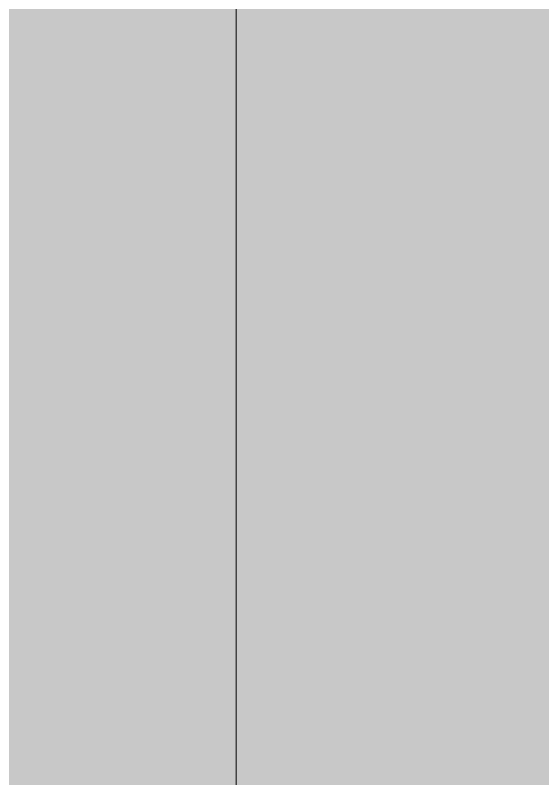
# Model space of a CAD drawing. Header units: inches. Extents: x -4501 to -113, y 9396 to 12816.
# Drawn here: x -3829.692 to -3828.573, y 10199.228 to 10200.849 of the extents above; entities that cross this region are included whole.
import ezdxf

# ---------------------------------------------------------------- set-up
doc = ezdxf.new("R2010")
doc.units = ezdxf.units.IN
doc.header["$MEASUREMENT"] = 0
for name, color, linetype, lineweight in [('A-WALL', 113, 'Continuous', 9), ('A-WALL-5', 113, 'Continuous', 5), ('A-WALL-PATT-3', 111, 'Continuous', 9)]:
    doc.layers.add(name, color=color, linetype=linetype, lineweight=lineweight)

msp = doc.modelspace()

# ---------------------------------------------------------------- hatches: boundary and pattern name
at = {"layer": 'A-WALL-5'}
h = msp.add_hatch(color=256, dxfattribs=at)
h.paths.add_polyline_path([(-3829.9737, 10011.5894), (-3829.2237, 10011.5894), (-3829.2237, 10050.9894), (-3829.9737, 10050.9894), (-3829.9737, 10011.5899)], flags=0)
h.paths.add_polyline_path([(-3829.7237, 10089.0144), (-3829.2237, 10089.0144), (-3829.2237, 10153.9894), (-3829.9737, 10153.9894), (-3829.9737, 10089.0144)], flags=0)
h.paths.add_polyline_path([(-3829.2237, 10192.0144), (-3829.2237, 10242.9894), (-3829.9737, 10242.9894), (-3829.9737, 10192.0144), (-3829.7237, 10192.0144)], flags=0)
h.paths.add_polyline_path([(-3829.2237, 10281.0144), (-3829.2237, 10339.2394), (-3829.9737, 10339.2394), (-3829.9737, 10281.0144), (-3829.7237, 10281.0144)], flags=0)
h.paths.add_polyline_path([(-3829.2237, 10531.2394), (-3829.2931, 10547.1894), (-3829.9737, 10547.1894), (-3829.9737, 10531.2394)], flags=0)
h.paths.add_polyline_path([(-3829.9737, 10547.9394), (-3829.2237, 10548.6894), (-3829.2237, 10703.7894), (-3829.9737, 10703.7894), (-3829.9737, 10548.2616)], flags=0)
h.paths.add_polyline_path([(-3829.2237, 10895.7894), (-3829.2237, 11010.9894), (-3829.9737, 11010.9894), (-3829.9737, 10895.7894)], flags=0)
h.paths.add_polyline_path([(-3829.7237, 11049.0144), (-3829.2237, 11049.0144), (-3829.2237, 11100.5894), (-3829.9737, 11100.5894), (-3829.9737, 11049.0144)], flags=0)
h.paths.add_polyline_path([(-3829.7237, 11138.6144), (-3829.2237, 11138.6144), (-3829.2237, 11164.5894), (-3829.9737, 11164.5894), (-3829.9737, 11138.6144)], flags=0)
h.paths.add_polyline_path([(-3829.2237, 11202.6144), (-3829.2237, 11202.9894), (-3829.9737, 11202.9894), (-3829.9737, 11202.6144), (-3829.7237, 11202.6144)], flags=0)
h.paths.add_polyline_path([(-3829.9737, 11241.0144), (-3829.2237, 11241.0144), (-3829.2346, 11241.5769), (-3829.9737, 11241.5769)], flags=0)
h.paths.add_polyline_path([(-3829.2237, 11249.5769), (-3829.2237, 11279.7894), (-3829.9737, 11279.7894), (-3829.9737, 11249.5769), (-3829.3894, 11249.5769)], flags=0)
h.paths.add_polyline_path([(-3829.2237, 11317.8144), (-3829.2237, 11318.1894), (-3829.9737, 11318.1894), (-3829.9737, 11317.8144), (-3829.7237, 11317.8144)], flags=0)
h.paths.add_polyline_path([(-3829.9737, 11356.2144), (-3829.2237, 11356.2144), (-3829.2237, 11380.1894), (-3829.9737, 11380.1894)], flags=0)
h.paths.add_polyline_path([(-3829.7237, 11418.2144), (-3829.2237, 11418.2144), (-3829.2237, 11471.7894), (-3829.9737, 11471.7894), (-3829.9737, 11418.2144)], flags=0)
h.paths.add_polyline_path([(-3829.7237, 11509.8144), (-3829.2237, 11509.8144), (-3829.2237, 11587.3644), (-3829.9737, 11587.3644), (-3829.9737, 11509.8144)], flags=0)
h.paths.add_polyline_path([(-3829.9737, 11663.4144), (-3829.2237, 11663.4144), (-3829.2237, 11778.9894), (-3829.9737, 11778.9894), (-3829.9737, 11686.8245)], flags=0)
h.paths.add_polyline_path([(-3829.9737, 11817.0144), (-3829.2237, 11817.0144), (-3829.2237, 11867.7769), (-3829.9737, 11867.7769), (-3829.9737, 11850.2144)], flags=0)
h.paths.add_polyline_path([(-3829.9737, 11905.8019), (-3829.2237, 11905.8019), (-3829.2237, 11970.9894), (-3829.9737, 11970.9894), (-3829.9737, 11909.0783)], flags=0)
h.paths.add_polyline_path([(-3829.9737, 12047.0394), (-3829.2237, 12047.0394), (-3829.2237, 12087.8394), (-3829.9737, 12087.8394), (-3829.9737, 12053.2954)], flags=0)
at = {"layer": 'A-WALL-PATT-3'}
h = msp.add_hatch(dxfattribs=at)
h.set_pattern_fill('FP_3', color=256, style=0, pattern_type=2)
h.set_pattern_definition([(0, (0, 0), (0, 9.596), []), (315, (0, 0), (9.5968532, 0), [13.571, -13.571]), (45, (0, 0), (9.5968532, 0), [13.571, -13.571])])
h.paths.add_polyline_path([(-3829.2237, 10012.5894), (-3828.2237, 10012.5894), (-3828.2237, 10050.9894), (-3829.2237, 10050.9894), (-3829.2237, 10012.5902)], flags=0)
h.paths.add_polyline_path([(-3829.2237, 10089.0144), (-3828.2237, 10089.0144), (-3828.2237, 10153.9894), (-3829.2237, 10153.9894), (-3829.2237, 10136.7815)], flags=0)
h.paths.add_polyline_path([(-3828.9073, 10192.0144), (-3828.2237, 10192.0144), (-3828.2237, 10242.9894), (-3829.2237, 10242.9894), (-3829.2237, 10192.0144)], flags=0)
h.paths.add_polyline_path([(-3829.2237, 10281.0144), (-3828.2237, 10281.0144), (-3828.2237, 10339.2394), (-3829.2237, 10339.2394), (-3829.2237, 10305.8079)], flags=0)
h.paths.add_polyline_path([(-3828.2237, 10531.2394), (-3828.2237, 10547.8144), (-3829.2237, 10547.8144), (-3829.2237, 10531.2394)], flags=0)
h.paths.add_polyline_path([(-3829.2237, 10548.6894), (-3828.2237, 10549.6894), (-3828.2237, 10703.7894), (-3829.2237, 10703.7894), (-3829.2237, 10551.3144)], flags=0)
h.paths.add_polyline_path([(-3828.2237, 10895.7894), (-3828.2237, 11010.9894), (-3829.2237, 11010.9894), (-3829.2237, 10895.7894)], flags=0)
h.paths.add_polyline_path([(-3829.2237, 11049.0144), (-3828.2237, 11049.0144), (-3828.2237, 11100.5894), (-3829.2237, 11100.5894), (-3829.2237, 11049.3894)], flags=0)
h.paths.add_polyline_path([(-3829.2237, 11138.6144), (-3828.2237, 11138.6144), (-3828.2237, 11164.5894), (-3829.2237, 11164.5894)], flags=0)
h.paths.add_polyline_path([(-3829.2237, 11202.6144), (-3828.2237, 11202.6144), (-3828.2237, 11202.9894), (-3829.2237, 11202.9894)], flags=0)
h.paths.add_polyline_path([(-3828.2237, 11241.0144), (-3828.2237, 11279.7894), (-3829.2237, 11279.7894), (-3829.2237, 11241.0144)], flags=0)
h.paths.add_polyline_path([(-3828.2237, 11317.8144), (-3828.2237, 11318.1894), (-3829.2237, 11318.1894), (-3829.2237, 11317.8144)], flags=0)
h.paths.add_polyline_path([(-3829.2237, 11356.2144), (-3828.2237, 11356.2144), (-3828.2237, 11380.1894), (-3829.2237, 11380.1894)], flags=0)
h.paths.add_polyline_path([(-3828.2237, 11418.2144), (-3828.2237, 11471.7894), (-3829.2237, 11471.7894), (-3829.2237, 11418.2144)], flags=0)
h.paths.add_polyline_path([(-3829.2237, 11509.8144), (-3828.2237, 11509.8144), (-3828.2237, 11587.3644), (-3829.2237, 11587.3644), (-3829.2237, 11514.5975)], flags=0)
h.paths.add_polyline_path([(-3828.2237, 11663.4144), (-3828.2237, 11778.9894), (-3829.2237, 11778.9894), (-3829.2237, 11663.4144)], flags=0)
h.paths.add_polyline_path([(-3829.2237, 11817.0144), (-3828.2237, 11817.0144), (-3828.2237, 11867.7769), (-3829.2237, 11867.7769), (-3829.2237, 11850.2144)], flags=0)
h.paths.add_polyline_path([(-3829.2237, 11905.8019), (-3828.2237, 11905.8019), (-3828.2237, 11970.9894), (-3829.2237, 11970.9894), (-3829.2237, 11909.0783)], flags=0)
h.paths.add_polyline_path([(-3828.2237, 12047.0394), (-3828.2237, 12087.0894), (-3829.2237, 12087.0894), (-3829.2237, 12047.0394)], flags=0)

# ---------------------------------------------------------------- linework, layer by layer
at = {"layer": 'A-WALL'}
msp.add_line((-3829.2237, 10242.9894), (-3829.2237, 10192.0144), dxfattribs=at)

doc.saveas('drawing.dxf')
